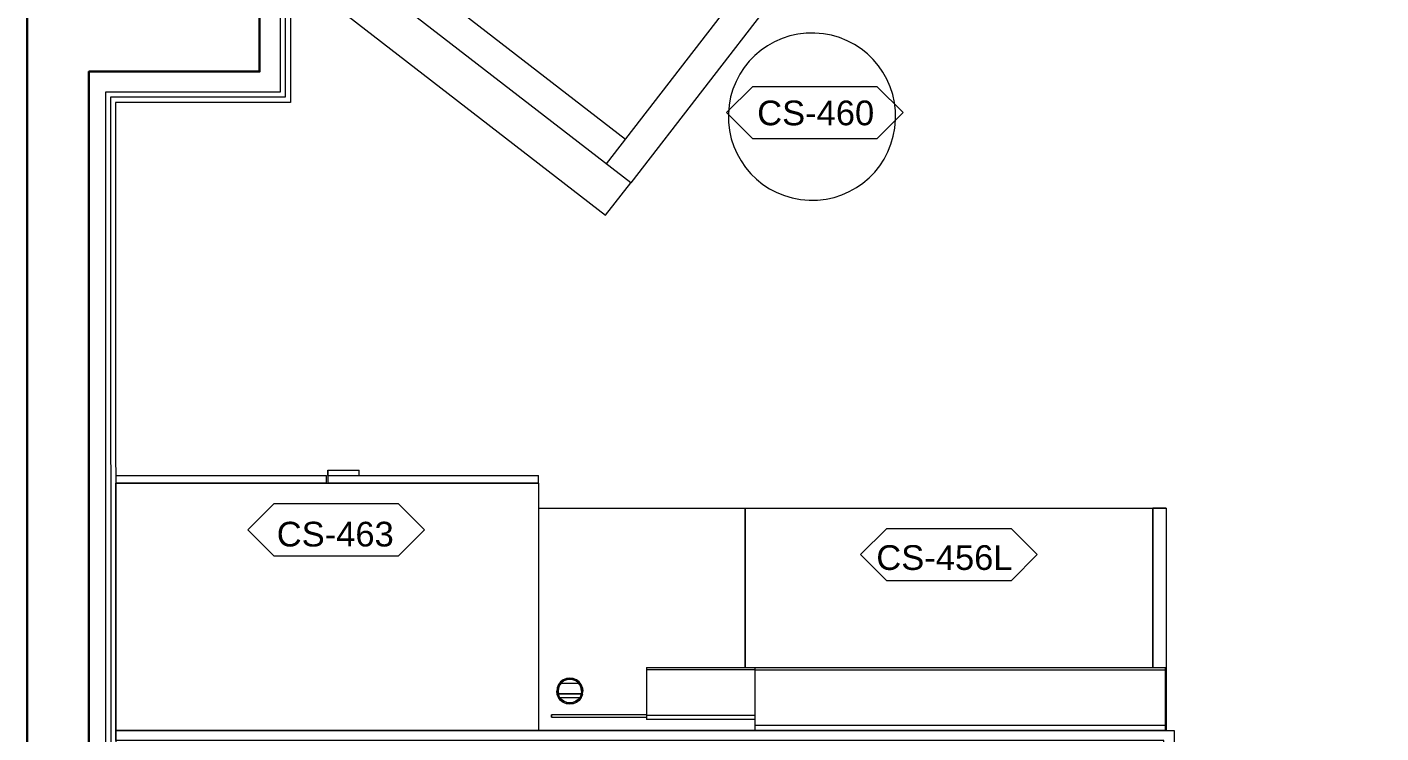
# Model space of a CAD drawing. Header units: centimetres. Extents: x 118932 to 154602, y -32682 to -23521.
# Drawn here: x 138667.2 to 138995.9, y -25863 to -25691.6 of the extents above; entities that cross this region are included whole.
import ezdxf
from ezdxf.enums import TextEntityAlignment as Align

# ---------------------------------------------------------------- set-up
doc = ezdxf.new("R2010")
doc.units = ezdxf.units.CM
doc.header["$LTSCALE"] = 50
doc.header["$MEASUREMENT"] = 0
for name, color, linetype, lineweight, true_color in [('GEN_00_BL_Yazı', 7, 'Continuous', 0, 0x4f5250), ('GEN_02_TF_Mobilya', 7, 'Continuous', 5, 0x745e3d), ('GEN_05_ML_Alçıpan-RefEdit0', 7, 'Continuous', 18, 0x008b29), ('GEN_05_ML_Alçıpan_giydirme', 7, 'Continuous', 18, 0x7ebab5), ('KALACAK DUVARLAR', 7, 'Continuous', 30, 0x005387)]:
    doc.layers.add(name, color=color, linetype=linetype, lineweight=lineweight, true_color=true_color)
doc.styles.add('Arial_6', font='arial.ttf', dxfattribs={"height": 59.5325})

# ---------------------------------------------------------------- blocks, each defined once
blk = doc.blocks.new('KALACAK DUVALAR LEVEL 0 D BLOK')
at = {"layer": 'KALACAK DUVARLAR', "elevation": 0}
for points in [[(-1403, 990.45), (-1403, 975.45), (-1484.5, 975.45), (-1484.5, 970.45), (-1499.5, 970.45), (-1499.5, 1931.88)], [(-1323, 990.45), (-1323, 975.45), (-1111.5, 975.45), (-1111.5, 990.45), (-1120.5, 990.45), (-1120.5, 1004.45), (-1135.5, 1004.45), (-1135.5, 990.45), (-1288.5, 990.45), (-1288.5, 1141.45), (-1135.5, 1141.45), (-1135.5, 1127.45), (-1120.5, 1127.45), (-1120.5, 1141.45), (-1113.5, 1141.45), (-1113.5, 1156.45), (-1484.5, 1156.45), (-1484.5, 1525.95), (-1443.05, 1525.95), (-1443.05, 1593.95), (-1484.5, 1593.95), (-1484.5, 1931.88)]]:
    blk.add_lwpolyline(points, dxfattribs=at)
blk = doc.blocks.new('FFE-Tag')
at = {"color": 0}
blk.add_wipeout([(-8.76, 0), (-6.19, 2.57), (6.19, 2.57), (8.76, 0), (6.19, -2.57), (-6.19, -2.57)], dxfattribs=at).dxf.layer = 'GEN_00_BL_Yazı'
at = {"layer": 'GEN_00_BL_Yazı', "color": 0}
for p, q in [((-8.76, 0), (-6.19, 2.57)), ((6.19, 2.57), (-6.19, 2.57)), ((8.76, 0), (6.19, 2.57)), ((-8.76, 0), (-6.19, -2.57)), ((8.76, 0), (6.19, -2.57)), ((-6.19, -2.57), (6.19, -2.57))]:
    blk.add_line(p, q, dxfattribs=at)
blk = doc.blocks.new('CS-460_SideTable_R40')
at = {"layer": 'GEN_00_BL_Yazı', "xscale": 24.48801272789115, "yscale": 24.48801272789115, "zscale": 24.48801272789115, "rotation": 181.9776773082424}
blk.add_blockref('FFE-Tag', (-6.7, -10), dxfattribs=at)
at = {"layer": 'GEN_02_TF_Mobilya'}
for start, end in [(360, 180), (180, 360)]:
    blk.add_arc((0, 0), 203.2, start, end, dxfattribs=at)
at = {"layer": 'GEN_00_BL_Yazı', "insert": (134.3, -34.4), "char_height": 60, "attachment_point": 1, "rotation": 181.9777, "style": 'Arial_6'}
blk.add_mtext('CS-460', dxfattribs=at)
blk = doc.blocks.new('CS-463')
at = {"layer": 'GEN_00_BL_Yazı', "insert": (-0.22, -1.08), "char_height": 6, "attachment_point": 5, "style": 'Arial_6'}
blk.add_mtext('CS-463', dxfattribs=at)
blk = doc.blocks.new('*U755')
at = {"layer": 'GEN_02_TF_Mobilya'}
for p, q in [((-513, -285), (-513, -304.1)), ((-513, -285), (-513, -304.1)), ((-513, -285), (-27, -285)), ((-513, -285), (-27, -285)), ((-27, -285), (-1.6, -285)), ((-27, -285), (-1.6, -285)), ((-1.6, -304.1), (-1.6, -285)), ((-1.6, -304.1), (-1.6, -285)), ((1.6, -285), (1.6, -304.1)), ((1.6, -285), (27, -285)), ((27, -285), (1.6, -285)), ((1.6, -285), (1.6, -304.1)), ((27, -285), (513, -285)), ((27, -285), (513, -285)), ((513, -304.1), (513, -285)), ((513, -304.1), (513, -285)), ((-1.6, -304.1), (-513, -304.1)), ((-1.6, -304.1), (-513, -304.1)), ((-77.8, -304.1), (-77.8, -316.8)), ((-77.8, -304.1), (-77.8, -316.8)), ((-1.6, -316.8), (-77.8, -316.8)), ((-1.6, -316.8), (-77.8, -316.8)), ((-1.6, -304.1), (-1.6, -316.8)), ((-1.6, -316.8), (-1.6, -304.1)), ((513, -304.1), (1.6, -304.1)), ((513, -304.1), (1.6, -304.1))]:
    blk.add_line(p, q, dxfattribs=at)
at = {"layer": 'GEN_00_BL_Yazı', "xscale": 24.48801272789174, "yscale": 24.48801272789174, "zscale": 24.48801272789174}
blk.add_blockref('FFE-Tag', (-21.8, -171.9), dxfattribs=at)
at = {"layer": 'GEN_02_TF_Mobilya'}
blk.add_lwpolyline([(-513, 315), (513, 315), (513, -285), (-513, -285)], close=True, dxfattribs=at)
at = {"xscale": 10, "yscale": 10, "zscale": 10, "rotation": 179.9999999999595}
blk.add_blockref('CS-463', (-21.8, -171.9), dxfattribs=at)
blk = doc.blocks.new('CS-456L')
at = {"layer": 'GEN_00_BL_Yazı', "insert": (-0.19, -1.08), "char_height": 6, "attachment_point": 5, "style": 'Arial_6'}
blk.add_mtext('CS-456L', dxfattribs=at)
blk = doc.blocks.new('*U600')
at = {"layer": 'GEN_02_TF_Mobilya'}
for p, q in [((-760, 270.3), (-728.2, 270.3)), ((-728.2, 270.3), (-760, 270.3)), ((-760, 270.3), (-760, -269.4)), ((-728.2, 270.3), (-728.2, -117)), ((-728.2, 270.3), (-728.2, -117)), ((-728.2, -117), (-728.2, 270.3)), ((262.4, 270.3), (-728.2, 270.3)), ((262.4, 270.3), (-728.2, 270.3)), ((-728.2, -117), (-728.2, 270.3)), ((764, 270.3), (262.4, 270.3)), ((262.4, -117), (262.4, 270.3)), ((764, 270.3), (262.4, 270.3)), ((262.4, -117), (262.4, 270.3)), ((262.4, 270.3), (262.4, -117)), ((262.4, 270.3), (262.4, -117)), ((764, 270.3), (764, -269.4)), ((764, 270.3), (764, -269.4)), ((238.5, -117), (-758.4, -117)), ((-758.4, -123.3), (-758.4, -117)), ((-758.4, -123.3), (-758.4, -117)), ((238.5, -117), (-758.4, -117)), ((-758.4, -123.3), (238.5, -123.3)), ((-758.4, -256.7), (-758.4, -123.3)), ((-758.4, -123.3), (238.5, -123.3)), ((-758.4, -256.7), (-758.4, -123.3)), ((238.5, -117), (238.5, -123.3)), ((238.5, -117), (238.5, -123.3)), ((501.7, -117), (238.5, -117)), ((501.7, -117), (238.5, -117)), ((238.5, -122.2), (501.7, -122.2)), ((238.5, -122.2), (501.7, -122.2)), ((238.5, -123.3), (238.5, -256.7)), ((238.5, -123.3), (238.5, -256.7)), ((501.7, -117), (501.7, -122.2)), ((501.7, -117), (501.7, -122.2)), ((501.7, -122.2), (501.7, -232.2)), ((501.7, -122.2), (501.7, -232.2)), ((657.1, -165.9), (660.3, -158.3)), ((657.1, -165.9), (660.3, -158.3)), ((663.1, -159.9), (660.2, -166.8)), ((660.2, -166.8), (663.1, -159.9)), ((660.3, -158.3), (665.3, -151.7)), ((660.3, -158.3), (665.3, -151.7)), ((667.6, -153.9), (663.1, -159.9)), ((663.1, -159.9), (667.6, -153.9)), ((665.3, -151.7), (671.9, -146.7)), ((671.9, -146.7), (665.3, -151.7)), ((708.9, -155.1), (666.7, -155.1)), ((708.9, -155.1), (666.7, -155.1)), ((667.6, -153.9), (673.5, -149.4)), ((667.6, -153.9), (673.5, -149.4)), ((671.9, -146.7), (679.6, -143.5)), ((679.6, -143.5), (671.9, -146.7)), ((673.5, -149.4), (680.4, -146.5)), ((673.5, -149.4), (680.4, -146.5)), ((679.6, -143.5), (687.8, -142.4)), ((687.8, -142.4), (679.6, -143.5)), ((680.4, -146.5), (687.8, -145.6)), ((680.4, -146.5), (687.8, -145.6)), ((687.8, -142.4), (696, -143.5)), ((696, -143.5), (687.8, -142.4)), ((687.8, -145.6), (695.2, -146.5)), ((687.8, -145.6), (695.2, -146.5)), ((695.2, -146.5), (702.1, -149.4)), ((695.2, -146.5), (702.1, -149.4)), ((696, -143.5), (703.7, -146.7)), ((703.7, -146.7), (696, -143.5)), ((702.1, -149.4), (708, -153.9)), ((702.1, -149.4), (708, -153.9)), ((703.7, -146.7), (710.3, -151.7)), ((710.3, -151.7), (703.7, -146.7)), ((712.5, -159.9), (708, -153.9)), ((708, -153.9), (712.5, -159.9)), ((710.3, -151.7), (715.3, -158.3)), ((710.3, -151.7), (715.3, -158.3)), ((715.4, -166.8), (712.5, -159.9)), ((712.5, -159.9), (715.4, -166.8)), ((715.3, -158.3), (718.5, -165.9)), ((715.3, -158.3), (718.5, -165.9)), ((657.1, -165.9), (656.1, -174.1)), ((656.1, -174.1), (657.1, -165.9)), ((657.1, -182.4), (656.1, -174.1)), ((657.1, -182.4), (656.1, -174.1)), ((657.1, -182.4), (660.3, -190)), ((660.3, -190), (657.1, -182.4)), ((660.2, -166.8), (659.2, -174.1)), ((659.2, -174.1), (660.2, -166.8)), ((659.2, -174.1), (660.2, -181.5)), ((659.2, -174.1), (660.2, -181.5)), ((715.5, -180.5), (660.1, -180.5)), ((660.1, -180.5), (715.5, -180.5)), ((660.2, -181.5), (663.1, -188.4)), ((660.2, -181.5), (663.1, -188.4)), ((660.3, -190), (665.3, -196.6)), ((665.3, -196.6), (660.3, -190)), ((663.1, -188.4), (667.6, -194.4)), ((663.1, -188.4), (667.6, -194.4)), ((711.3, -190), (664.3, -190)), ((711.3, -190), (664.3, -190)), ((665.3, -196.6), (671.9, -201.6)), ((665.3, -196.6), (671.9, -201.6)), ((673.5, -198.9), (667.6, -194.4)), ((667.6, -194.4), (673.5, -198.9)), ((708, -194.4), (702.1, -198.9)), ((702.1, -198.9), (708, -194.4)), ((703.7, -201.6), (710.3, -196.6)), ((703.7, -201.6), (710.3, -196.6)), ((708, -194.4), (712.5, -188.4)), ((708, -194.4), (712.5, -188.4)), ((710.3, -196.6), (715.3, -190)), ((715.3, -190), (710.3, -196.6)), ((712.5, -188.4), (715.4, -181.5)), ((712.5, -188.4), (715.4, -181.5)), ((715.3, -190), (718.5, -182.4)), ((718.5, -182.4), (715.3, -190)), ((716.4, -174.1), (715.4, -166.8)), ((715.4, -166.8), (716.4, -174.1)), ((715.4, -181.5), (716.4, -174.1)), ((716.4, -174.1), (715.4, -181.5)), ((718.5, -165.9), (719.6, -174.1)), ((718.5, -165.9), (719.6, -174.1)), ((718.5, -182.4), (719.6, -174.1)), ((719.6, -174.1), (718.5, -182.4)), ((671.9, -201.6), (679.6, -204.8)), ((671.9, -201.6), (679.6, -204.8)), ((680.4, -201.8), (673.5, -198.9)), ((673.5, -198.9), (680.4, -201.8)), ((679.6, -204.8), (687.8, -205.9)), ((679.6, -204.8), (687.8, -205.9)), ((687.8, -202.7), (680.4, -201.8)), ((680.4, -201.8), (687.8, -202.7)), ((695.2, -201.8), (687.8, -202.7)), ((687.8, -202.7), (695.2, -201.8)), ((687.8, -205.9), (696, -204.8)), ((687.8, -205.9), (696, -204.8)), ((702.1, -198.9), (695.2, -201.8)), ((695.2, -201.8), (702.1, -198.9)), ((696, -204.8), (703.7, -201.6)), ((696, -204.8), (703.7, -201.6)), ((-758.4, -269.4), (-758.4, -256.7)), ((-758.4, -269.4), (-758.4, -256.7)), ((238.5, -256.7), (-758.4, -256.7)), ((238.5, -256.7), (-758.4, -256.7)), ((501.7, -232.2), (238.5, -232.2)), ((501.7, -232.2), (238.5, -232.2)), ((238.5, -242.7), (501.7, -242.7)), ((238.5, -242.7), (501.7, -242.7)), ((238.5, -256.7), (238.5, -269.4)), ((238.5, -256.7), (238.5, -269.4)), ((501.7, -231.3), (732.3, -231.3)), ((501.7, -231.3), (732.3, -231.3)), ((501.7, -232.2), (501.7, -242.7)), ((501.7, -232.2), (501.7, -242.7)), ((732.3, -237.6), (501.7, -237.6)), ((732.3, -237.6), (501.7, -237.6)), ((732.3, -231.3), (732.3, -237.6)), ((732.3, -237.6), (732.3, -231.3)), ((-760, -269.4), (-758.4, -269.4)), ((-760, -269.4), (-758.4, -269.4)), ((-758.4, -269.4), (238.5, -269.4)), ((-758.4, -269.4), (238.5, -269.4)), ((238.5, -269.4), (764, -269.4)), ((238.5, -269.4), (764, -269.4))]:
    blk.add_line(p, q, dxfattribs=at)
at = {"layer": 'GEN_00_BL_Yazı', "xscale": -24.48801272789174, "yscale": 24.48801272789174, "zscale": 24.48801272789174, "rotation": 180.0000187052433}
blk.add_blockref('FFE-Tag', (-232.9, 157.4), dxfattribs=at)
at = {"xscale": -10, "yscale": 10, "zscale": 10, "rotation": 1.87052433542334e-05}
blk.add_blockref('CS-456L', (-223.7, 160.6), dxfattribs=at)
blk = doc.blocks.new('UP-451_LoungeChair')
at = {"layer": 'GEN_02_TF_Mobilya'}
for p, q in [((-406.4, 406.4), (-331.4, 406.4)), ((-406.4, -144.9), (-406.4, 406.4)), ((-331.4, 406.4), (331.4, 406.4)), ((-331.4, 406.4), (-331.4, -126.6)), ((331.4, 406.4), (406.4, 406.4)), ((331.4, -306.4), (331.4, 406.4)), ((406.4, 406.4), (406.4, -306.4)), ((-331.4, -126.6), (-331.4, -306.4)), ((-406.4, -306.4), (-406.4, -144.9)), ((-331.4, -230.2), (331.4, -230.2)), ((406.4, -306.4), (-406.4, -306.4)), ((-406.4, -306.4), (-406.4, -406.4)), ((406.4, -406.4), (406.4, -306.4)), ((-406.4, -406.4), (406.4, -406.4))]:
    blk.add_line(p, q, dxfattribs=at)
at = {"layer": 'GEN_00_BL_Yazı', "xscale": -24.48801272789174, "yscale": 24.48801272789174, "zscale": 24.48801272789174, "rotation": 179.9999999999789}
blk.add_blockref('FFE-Tag', (0, 293.4), dxfattribs=at)
at = {"layer": 'GEN_00_BL_Yazı', "style": 'Arial_6', "width": 0.7}
blk.add_attdef('KOD', text='', height=60, rotation=360, dxfattribs=at).set_placement((0, 293.4), align=Align.MIDDLE_CENTER)
blk = doc.blocks.new('D blok level 1 tefrişler')
at = {"xscale": 0.09999999999999999, "yscale": 0.09999999999999999, "zscale": 0.09999999999999999, "rotation": 322.2892970714533}
blk.add_blockref('UP-451_LoungeChair', (-2084.53, 1360.62), dxfattribs=at).add_auto_attribs({'KOD': 'UP-451'})
at = {"layer": 'GEN_02_TF_Mobilya', "xscale": 0.1000000000000008, "yscale": 0.1000000000000008, "zscale": 0.1000000000000008, "rotation": 180}
blk.add_blockref('*U755', (-2144.84, 1210.03, 0), dxfattribs=at)
for name, p, xscale, yscale, zscale, rotation in [('CS-460_SideTable_R40', (-2027.12, 1327.57), 0.1000000000000011, 0.1000000000000011, 0.1000000000000011, 178.0223226917653), ('*U600', (-2017.14, 1205.47, 0), -0.1, 0.1, 0.1, 359.9999812947567)]:
    blk.add_blockref(name, p, dxfattribs=dict(xscale=xscale, yscale=yscale, zscale=zscale, rotation=rotation))
blk = doc.blocks.new('level 1 d blok duvarlar')
at = {"layer": 'GEN_05_ML_Alçıpan-RefEdit0', "elevation": 0}
blk.add_lwpolyline([(387.74, -813.47), (370.74, -813.47), (370.74, -733.47), (130.73, -733.47), (130.73, -730.97), (373.24, -730.97), (373.24, -810.97), (385.24, -810.97), (385.24, -718.97), (130.73, -718.97), (130.73, -716.47), (387.74, -716.47)], close=True, dxfattribs=at)
at = {"layer": 'GEN_05_ML_Alçıpan_giydirme', "elevation": 0}
for points in [[(243.32, -116.03), (129.16, -116.03), (129.16, -483.47), (170.61, -483.47), (170.61, -561.47), (128.17, -561.47), (128.23, -715.47), (128.32, -920.97), (373.16, -920.97)], [(243.32, -116.07), (243.32, -117.28), (130.41, -117.28), (130.41, -482.22), (171.86, -482.22), (171.86, -562.72), (129.42, -562.72), (129.57, -919.72), (373.16, -919.72)], [(244.57, -116.07), (244.57, -118.53), (131.66, -118.53), (131.66, -480.97), (173.11, -480.97), (173.11, -563.97), (130.67, -563.97), (130.82, -918.47), (373.16, -918.47)]]:
    blk.add_lwpolyline(points, dxfattribs=at)

msp = doc.modelspace()

# ---------------------------------------------------------------- block references
msp.add_blockref('KALACAK DUVALAR LEVEL 0 D BLOK', (140166.67, -27228.34, 0))

# ---------------------------------------------------------------- next in the draw order: block references
msp.add_blockref('D blok level 1 tefrişler', (140884.88, -27040.92, 0))

# ---------------------------------------------------------------- next in the draw order: block references
msp.add_blockref('level 1 d blok duvarlar', (138558, -25145.92))

doc.saveas('drawing.dxf')
